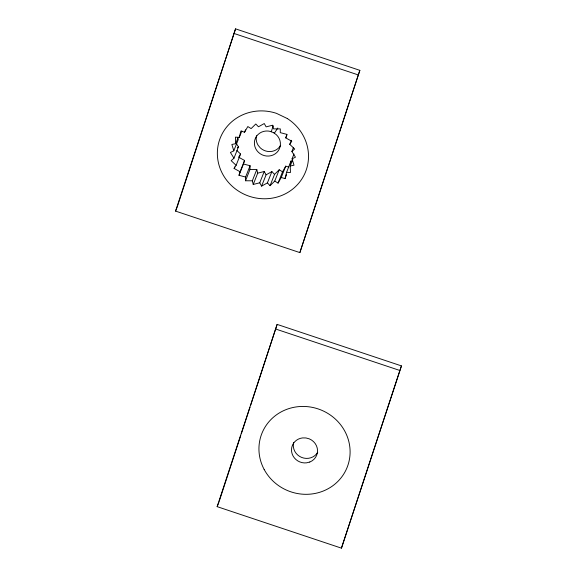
<?xml version="1.0" encoding="UTF-8"?>
<svg xmlns="http://www.w3.org/2000/svg" width="577" height="577" viewBox="0 0 577 577"><rect width="100%" height="100%" fill="white"/><g stroke="black" fill="none" stroke-linecap="round" stroke-linejoin="round"><path stroke-width="0.87" d="M245.521 180.767L249.992 169.465L256.794 169.501L252.322 180.803L245.521 180.767L245.614 177.038L250.086 165.736L243.465 164.005L238.993 175.3L245.614 177.038M249.992 169.465L250.086 165.736M238.993 175.3L240.09 171.758L234.096 168.448L236.116 165.332L231.168 160.666L233.973 158.185L230.403 152.479L233.8 150.813L231.853 144.459L235.618 143.709L235.423 137.146L239.296 137.369L240.869 131.037L244.583 132.22L247.814 126.551L251.118 128.606L255.791 123.997L258.46 126.789L264.259 123.536L266.105 126.875L272.632 125.216L273.541 128.873L280.343 128.909L280.249 132.638L286.87 134.369L285.774 137.91L291.767 141.228L289.748 144.344L294.696 149.01L291.89 151.491L295.46 157.189L292.056 158.863L294.01 165.21L290.245 165.96L290.44 172.523L286.567 172.307L284.995 178.632L281.28 177.456L278.049 183.118L274.746 181.063L270.072 185.679L267.403 182.887L271.875 171.585L274.544 174.377L270.072 185.679M290.253 164.171L291.039 161.005L292.589 161.091M243.465 164.005L244.561 160.464L238.568 157.146M175.559 211.103L235.546 28.85L359.853 70.351L299.867 252.603L175.559 211.103L177.348 206.588M177.622 205.729L225.189 60.47M225.751 58.76L235.546 28.85M271.255 131.765L273.209 125.815M299.867 252.603L359.853 70.351M217.147 506.649L277.133 324.397L401.441 365.897L341.454 548.15L217.147 506.649L218.935 502.134M219.217 501.276L240.76 435.476M241.316 433.774L249.992 407.283M250.555 405.573L277.133 324.397M341.454 548.15L401.441 365.897M235.618 143.709L238.171 137.254M233.8 150.813L238.279 139.511L237.789 137.925M239.296 137.369L241.85 130.914M233.973 158.185L238.445 146.883L236.217 143.32M244.583 132.22L245.542 129.796M234.096 168.448L234.738 166.832M236.116 165.332L240.587 154.03L236.88 150.532M240.09 171.758L244.561 160.464M257.703 173.158L264.23 171.499L259.751 182.794L253.231 184.46L257.703 173.158L256.794 169.501M259.751 182.794L261.605 186.133L266.076 174.838L271.875 171.585M285.774 137.91L287.05 134.686M274.746 181.063L279.218 169.768L282.521 171.823L278.049 183.118M289.748 144.344L291.342 140.305M281.28 177.456L285.752 166.154L288.724 167.099M291.89 151.491L293.484 147.452M286.567 172.307L291.039 161.005M292.056 158.863L293.974 154.023M284.995 178.632L286.596 174.6M290.245 165.96L292.799 159.504M282.521 171.823L285.752 166.154M238.972 156.526L240.587 154.03M274.32 133.237L277.818 128.029M274.544 174.377L279.218 169.768M237.327 147.878L238.445 146.883M261.605 186.133L267.403 182.887M233.757 33.372L358.065 74.866M275.344 328.912L399.652 370.412M264.23 171.499L266.076 174.838M252.322 180.803L253.231 184.46M317.725 452.281A13.105 12.463 21.6 0 1 301.583 457.395A13.105 12.463 21.6 0 1 293.664 442.451M280.653 145.361A13.105 12.463 21.6 0 1 260.249 147.842L258.107 145.231A13.105 12.463 21.6 0 1 256.527 135.696M309.755 462.04L306.488 462.848A13.105 12.463 21.6 0 1 291.645 451.856A13.105 12.463 21.6 0 1 302.55 437.914L305.947 437.957L309.25 438.845A13.105 12.463 21.6 0 1 317.538 450.55A13.105 12.463 21.6 0 1 309.755 462.04M273.592 132.703L270.418 131.433A13.105 12.463 21.6 0 0 254.471 144.56A13.105 12.463 21.6 0 0 273.238 154.946A13.105 12.463 21.6 0 0 276.347 134.715L273.592 132.703M287.31 118.537L276.513 113.366A45.879 43.628 21.6 0 0 217.76 159.202A45.879 43.628 21.6 0 0 287.534 192.624A45.879 43.628 21.6 0 0 287.31 118.537M264.151 469.433A45.879 43.628 21.6 0 0 343.034 475.145A45.879 43.628 21.6 0 0 306.38 406.561A45.879 43.628 21.6 0 0 264.151 469.433"/></g></svg>
